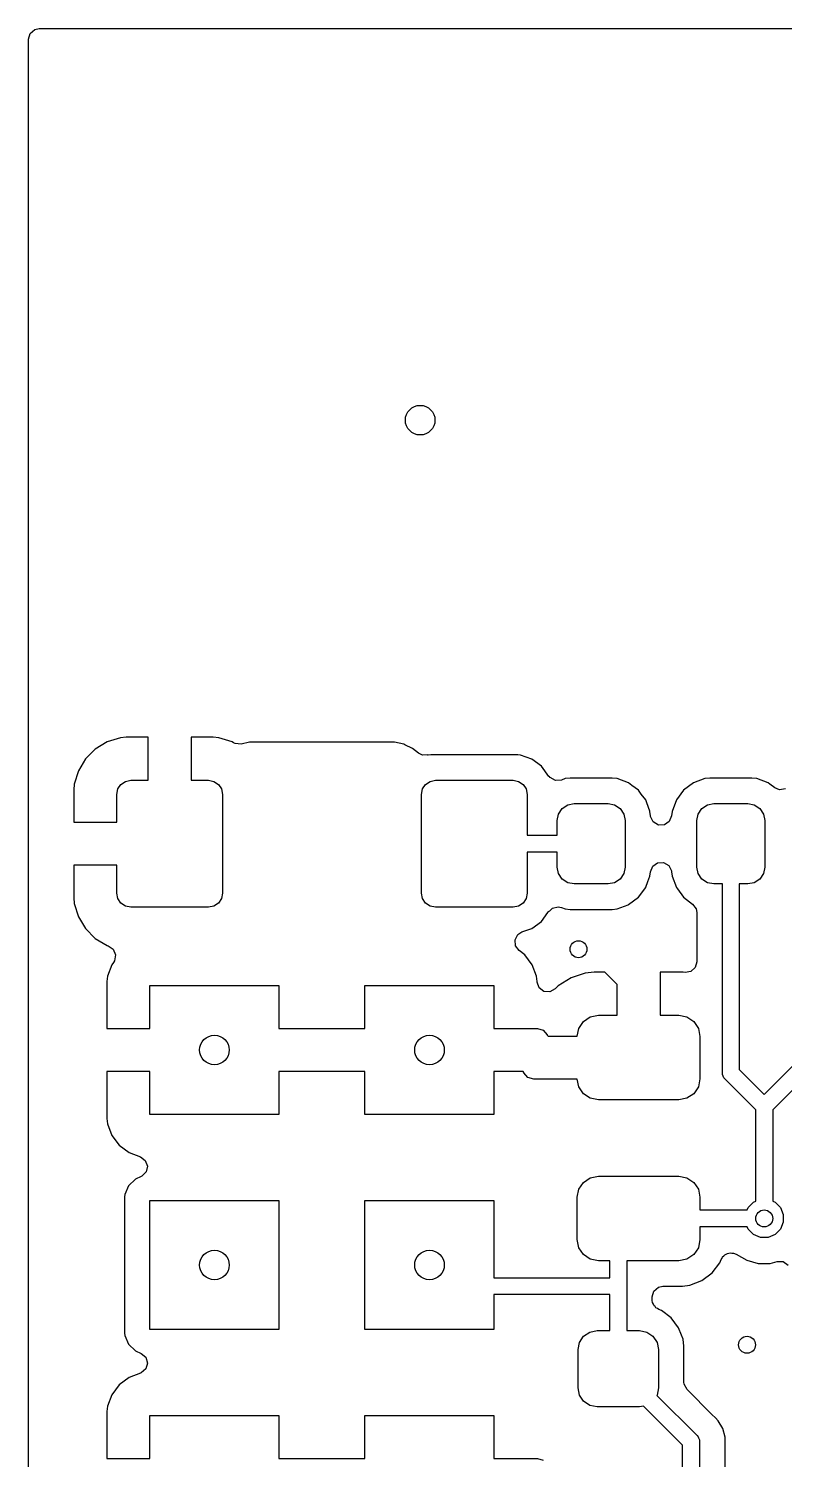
# Model space of a CAD drawing. Extents: x 0.22 to 1.78, y 0.22 to 1.38.
# Drawn here: x 0.218 to 0.569, y 0.717 to 1.382 of the extents above; entities that cross this region are included whole.
import ezdxf

# ---------------------------------------------------------------- set-up
doc = ezdxf.new("R2010")
doc.units = 0
doc.header["$MEASUREMENT"] = 0
doc.layers.add('BLACK', color=7, linetype='CONTINUOUS')

msp = doc.modelspace()

# ---------------------------------------------------------------- linework, layer by layer
at = {"layer": 'BLACK', "linetype": 'CONTINUOUS'}
for p, q in [((0.21789, 1.37715), (0.21868, 1.37983)), ((0.21868, 1.37983), (0.22079, 1.38166)), ((0.22079, 1.38166), (0.22285, 1.38211)), ((0.22285, 1.38211), (1.77715, 1.38211)), ((0.21789, 1.02811), (0.21789, 1.37715)), ((0.2606, 1.05228), (0.25444, 1.05037)), ((0.26327, 1.05253), (0.2606, 1.05228)), ((0.27346, 1.05253), (0.26327, 1.05253)), ((0.27346, 1.03253), (0.27346, 1.05253)), ((0.30366, 1.05253), (0.29346, 1.05253)), ((0.29346, 1.05253), (0.29346, 1.03253)), ((0.30633, 1.05228), (0.30366, 1.05253)), ((0.31249, 1.05037), (0.30633, 1.05228)), ((0.24892, 1.04703), (0.24436, 1.04247)), ((0.25444, 1.05037), (0.24892, 1.04703)), ((0.24892, 1.04703), (0.24892, 1.04703)), ((0.31312, 1.04998), (0.31249, 1.05037)), ((0.314, 1.04956), (0.31312, 1.04998)), ((0.31679, 1.04939), (0.314, 1.04956)), ((0.32061, 1.05026), (0.31679, 1.04939)), ((0.32283, 1.05026), (0.32061, 1.05026)), ((0.32061, 1.05026), (0.32061, 1.05026)), ((0.3244, 1.05026), (0.32283, 1.05026)), ((0.3874, 1.05026), (0.3244, 1.05026)), ((0.38805, 1.05026), (0.3874, 1.05026)), ((0.39021, 1.04977), (0.38805, 1.05026)), ((0.38805, 1.05026), (0.38805, 1.05026)), ((0.39238, 1.04928), (0.39021, 1.04977)), ((0.39282, 1.04906), (0.39238, 1.04928)), ((0.39638, 1.04735), (0.39282, 1.04906)), ((0.39785, 1.04618), (0.39638, 1.04735)), ((0.39638, 1.04735), (0.39638, 1.04735)), ((0.39638, 1.04735), (0.39638, 1.04735)), ((0.39638, 1.04735), (0.39638, 1.04735)), ((0.39917, 1.04512), (0.39785, 1.04618)), ((0.40111, 1.04417), (0.39917, 1.04512)), ((0.24436, 1.04247), (0.24102, 1.03695)), ((0.24436, 1.04247), (0.24436, 1.04247)), ((0.40338, 1.04429), (0.40111, 1.04417)), ((0.4034, 1.04418), (0.40338, 1.04429)), ((0.40369, 1.04424), (0.4034, 1.04418)), ((0.40494, 1.04436), (0.40369, 1.04424)), ((0.44546, 1.04436), (0.40494, 1.04436)), ((0.40494, 1.04436), (0.40494, 1.04436)), ((0.4467, 1.04424), (0.44546, 1.04436)), ((0.44546, 1.04436), (0.44546, 1.04436)), ((0.45193, 1.04241), (0.4467, 1.04424)), ((0.4467, 1.04424), (0.4467, 1.04424)), ((0.45639, 1.03912), (0.45193, 1.04241)), ((0.45193, 1.04241), (0.45193, 1.04241)), ((0.45991, 1.03436), (0.45639, 1.03912)), ((0.24102, 1.03695), (0.2391, 1.03079)), ((0.26078, 1.03061), (0.26291, 1.03203)), ((0.26291, 1.03203), (0.26542, 1.03253)), ((0.26542, 1.03253), (0.27346, 1.03253)), ((0.29346, 1.03253), (0.30151, 1.03253)), ((0.30151, 1.03253), (0.30402, 1.03203)), ((0.30402, 1.03203), (0.30615, 1.03061)), ((0.40251, 1.03061), (0.40464, 1.03203)), ((0.40464, 1.03203), (0.40715, 1.03253)), ((0.40715, 1.03253), (0.44324, 1.03253)), ((0.44324, 1.03253), (0.44575, 1.03203)), ((0.44575, 1.03203), (0.44788, 1.03061)), ((0.45995, 1.03439), (0.45991, 1.03436)), ((0.46041, 1.03376), (0.45995, 1.03439)), ((0.46286, 1.03242), (0.46041, 1.03376)), ((0.46565, 1.03262), (0.46286, 1.03242)), ((0.46741, 1.03328), (0.46565, 1.03262)), ((0.46976, 1.03353), (0.46741, 1.03328)), ((0.48928, 1.03353), (0.46976, 1.03353)), ((0.46976, 1.03353), (0.46976, 1.03353)), ((0.49163, 1.03328), (0.48928, 1.03353)), ((0.49693, 1.0313), (0.49163, 1.03328)), ((0.49163, 1.03328), (0.49163, 1.03328)), ((0.53237, 1.03328), (0.52707, 1.0313)), ((0.53472, 1.03353), (0.53237, 1.03328)), ((0.53237, 1.03328), (0.53237, 1.03328)), ((0.55424, 1.03353), (0.53472, 1.03353)), ((0.53472, 1.03353), (0.53472, 1.03353)), ((0.55659, 1.03328), (0.55424, 1.03353)), ((0.56189, 1.0313), (0.55659, 1.03328)), ((0.55659, 1.03328), (0.55659, 1.03328)), ((0.21789, 0.51695), (0.21789, 1.02811)), ((0.2391, 1.03079), (0.23886, 1.02811)), ((0.23886, 1.02811), (0.23886, 1.013)), ((0.25886, 1.02597), (0.25936, 1.02848)), ((0.25886, 1.013), (0.25886, 1.02597)), ((0.25936, 1.02848), (0.26078, 1.03061)), ((0.30615, 1.03061), (0.30757, 1.02848)), ((0.30757, 1.02848), (0.30807, 1.02597)), ((0.30807, 1.02597), (0.30807, 0.98003)), ((0.40059, 1.02597), (0.40109, 1.02848)), ((0.40059, 0.98003), (0.40059, 1.02597)), ((0.40109, 1.02848), (0.40251, 1.03061)), ((0.44788, 1.03061), (0.4493, 1.02848)), ((0.4493, 1.02848), (0.4498, 1.02597)), ((0.4498, 1.02597), (0.4498, 1.00694)), ((0.49844, 1.03017), (0.49693, 1.0313)), ((0.49693, 1.0313), (0.49693, 1.0313)), ((0.49693, 1.0313), (0.49693, 1.0313)), ((0.50147, 1.0279), (0.49844, 1.03017)), ((0.50283, 1.02609), (0.50147, 1.0279)), ((0.50487, 1.02337), (0.50283, 1.02609)), ((0.52253, 1.0279), (0.51913, 1.02337)), ((0.52707, 1.0313), (0.52253, 1.0279)), ((0.52707, 1.0313), (0.52707, 1.0313)), ((0.56258, 1.03079), (0.56189, 1.0313)), ((0.56189, 1.0313), (0.56189, 1.0313)), ((0.56189, 1.0313), (0.56189, 1.0313)), ((0.56488, 1.02906), (0.56258, 1.03079)), ((0.56715, 1.02812), (0.56488, 1.02906)), ((0.56992, 1.02852), (0.56715, 1.02812)), ((0.46437, 1.01684), (0.46608, 1.01939)), ((0.46608, 1.01939), (0.46863, 1.0211)), ((0.46863, 1.0211), (0.47165, 1.0217)), ((0.47165, 1.0217), (0.48739, 1.0217)), ((0.48739, 1.0217), (0.49041, 1.0211)), ((0.49041, 1.0211), (0.49296, 1.01939)), ((0.49296, 1.01939), (0.49467, 1.01684)), ((0.50534, 1.02211), (0.50487, 1.02337)), ((0.50487, 1.02337), (0.50487, 1.02337)), ((0.50487, 1.02337), (0.50487, 1.02337)), ((0.5068, 1.01819), (0.50534, 1.02211)), ((0.50685, 1.01806), (0.5068, 1.01819)), ((0.51913, 1.02337), (0.51715, 1.01806)), ((0.51913, 1.02337), (0.51913, 1.02337)), ((0.52933, 1.01684), (0.53104, 1.01939)), ((0.53104, 1.01939), (0.53359, 1.0211)), ((0.53359, 1.0211), (0.53661, 1.0217)), ((0.53661, 1.0217), (0.55235, 1.0217)), ((0.55235, 1.0217), (0.55537, 1.0211)), ((0.55537, 1.0211), (0.55792, 1.01939)), ((0.55792, 1.01939), (0.55963, 1.01684)), ((0.23886, 1.013), (0.25886, 1.013)), ((0.46377, 1.01383), (0.46437, 1.01684)), ((0.46377, 1.00694), (0.46377, 1.01383)), ((0.49467, 1.01684), (0.49527, 1.01383)), ((0.49527, 1.01383), (0.49527, 0.99217)), ((0.50707, 1.016), (0.50685, 1.01806)), ((0.50685, 1.01806), (0.50685, 1.01806)), ((0.50712, 1.01565), (0.50707, 1.016)), ((0.50837, 1.01315), (0.50712, 1.01565)), ((0.51077, 1.01172), (0.50837, 1.01315)), ((0.51357, 1.01182), (0.51077, 1.01172)), ((0.51586, 1.01341), (0.51357, 1.01182)), ((0.51693, 1.016), (0.51586, 1.01341)), ((0.51715, 1.01806), (0.51693, 1.016)), ((0.52873, 1.01383), (0.52933, 1.01684)), ((0.52873, 0.99217), (0.52873, 1.01383)), ((0.55963, 1.01684), (0.56023, 1.01383)), ((0.56023, 1.01383), (0.56023, 0.99217)), ((0.4498, 1.00694), (0.46377, 1.00694)), ((0.46377, 0.99906), (0.4498, 0.99906)), ((0.4498, 0.99906), (0.4498, 0.98003)), ((0.46377, 0.99217), (0.46377, 0.99906)), ((0.25886, 0.993), (0.23886, 0.993)), ((0.23886, 0.993), (0.23886, 0.97789)), ((0.25886, 0.98003), (0.25886, 0.993)), ((0.46437, 0.98916), (0.46377, 0.99217)), ((0.49527, 0.99217), (0.49467, 0.98916)), ((0.50707, 0.99), (0.50814, 0.99259)), ((0.50814, 0.99259), (0.51043, 0.99418)), ((0.51043, 0.99418), (0.51323, 0.99428)), ((0.51323, 0.99428), (0.51563, 0.99285)), ((0.51563, 0.99285), (0.51688, 0.99035)), ((0.52933, 0.98916), (0.52873, 0.99217)), ((0.56023, 0.99217), (0.55963, 0.98916)), ((0.46608, 0.98661), (0.46437, 0.98916)), ((0.46863, 0.9849), (0.46608, 0.98661)), ((0.47165, 0.9843), (0.46863, 0.9849)), ((0.49041, 0.9849), (0.48739, 0.9843)), ((0.49296, 0.98661), (0.49041, 0.9849)), ((0.49467, 0.98916), (0.49296, 0.98661)), ((0.50491, 0.98274), (0.5059, 0.98541)), ((0.5059, 0.98541), (0.50685, 0.98794)), ((0.50685, 0.98794), (0.50707, 0.99)), ((0.51688, 0.99035), (0.51693, 0.99)), ((0.51693, 0.99), (0.51715, 0.98794)), ((0.51715, 0.98794), (0.51913, 0.98263)), ((0.53104, 0.98661), (0.52933, 0.98916)), ((0.53359, 0.9849), (0.53104, 0.98661)), ((0.53661, 0.9843), (0.53359, 0.9849)), ((0.55537, 0.9849), (0.55235, 0.9843)), ((0.55792, 0.98661), (0.55537, 0.9849)), ((0.55963, 0.98916), (0.55792, 0.98661)), ((0.25936, 0.97752), (0.25886, 0.98003)), ((0.30807, 0.98003), (0.30757, 0.97752)), ((0.40109, 0.97752), (0.40059, 0.98003)), ((0.4498, 0.98003), (0.4493, 0.97752)), ((0.48739, 0.9843), (0.47165, 0.9843)), ((0.50147, 0.9781), (0.50487, 0.98263)), ((0.50487, 0.98263), (0.50491, 0.98274)), ((0.51913, 0.98263), (0.51913, 0.98263)), ((0.51913, 0.98263), (0.51913, 0.98263)), ((0.51913, 0.98263), (0.5196, 0.98201)), ((0.5196, 0.98201), (0.52253, 0.9781)), ((0.54054, 0.9843), (0.53661, 0.9843)), ((0.54054, 0.89639), (0.54054, 0.9843)), ((0.55235, 0.9843), (0.54842, 0.9843)), ((0.54842, 0.9843), (0.54842, 0.89802)), ((0.23886, 0.97789), (0.2391, 0.97521)), ((0.2391, 0.97521), (0.24102, 0.96905)), ((0.26078, 0.97539), (0.25936, 0.97752)), ((0.26291, 0.97397), (0.26078, 0.97539)), ((0.26542, 0.97347), (0.26291, 0.97397)), ((0.30151, 0.97347), (0.26542, 0.97347)), ((0.30402, 0.97397), (0.30151, 0.97347)), ((0.30615, 0.97539), (0.30402, 0.97397)), ((0.30757, 0.97752), (0.30615, 0.97539)), ((0.40251, 0.97539), (0.40109, 0.97752)), ((0.40464, 0.97397), (0.40251, 0.97539)), ((0.40715, 0.97347), (0.40464, 0.97397)), ((0.44324, 0.97347), (0.40715, 0.97347)), ((0.44575, 0.97397), (0.44324, 0.97347)), ((0.44788, 0.97539), (0.44575, 0.97397)), ((0.4493, 0.97752), (0.44788, 0.97539)), ((0.45942, 0.97098), (0.45991, 0.97164)), ((0.45991, 0.97164), (0.46002, 0.97156)), ((0.46002, 0.97156), (0.46148, 0.97305)), ((0.46148, 0.97305), (0.4642, 0.97368)), ((0.4642, 0.97368), (0.46565, 0.97338)), ((0.46565, 0.97338), (0.46741, 0.97272)), ((0.46741, 0.97272), (0.46976, 0.97247)), ((0.46976, 0.97247), (0.48928, 0.97247)), ((0.48928, 0.97247), (0.49163, 0.97272)), ((0.49163, 0.97272), (0.49674, 0.97463)), ((0.49674, 0.97463), (0.49693, 0.9747)), ((0.49693, 0.9747), (0.50147, 0.9781)), ((0.49693, 0.9747), (0.49693, 0.9747)), ((0.49693, 0.9747), (0.49693, 0.9747)), ((0.52253, 0.9781), (0.52672, 0.97496)), ((0.52672, 0.97496), (0.5284, 0.97272)), ((0.5284, 0.97272), (0.52871, 0.97098)), ((0.24102, 0.96905), (0.24436, 0.96353)), ((0.45193, 0.96359), (0.45639, 0.96688)), ((0.45639, 0.96688), (0.45942, 0.97098)), ((0.52871, 0.97098), (0.52871, 0.94806)), ((0.24436, 0.96353), (0.24436, 0.96353)), ((0.24436, 0.96353), (0.24892, 0.95897)), ((0.24892, 0.95897), (0.24892, 0.95897)), ((0.24892, 0.95897), (0.25444, 0.95563)), ((0.44413, 0.95835), (0.44547, 0.96081)), ((0.44433, 0.95557), (0.44413, 0.95835)), ((0.44547, 0.96081), (0.44734, 0.96198)), ((0.44734, 0.96198), (0.45193, 0.96359)), ((0.25444, 0.95563), (0.25444, 0.95563)), ((0.25444, 0.95563), (0.25487, 0.9555)), ((0.25487, 0.9555), (0.25719, 0.95395)), ((0.25719, 0.95395), (0.25831, 0.95139)), ((0.44601, 0.95333), (0.44433, 0.95557)), ((0.44862, 0.95137), (0.44601, 0.95333)), ((0.2566, 0.94677), (0.25459, 0.94138)), ((0.25736, 0.94779), (0.2566, 0.94677)), ((0.2566, 0.94677), (0.2566, 0.94677)), ((0.25787, 0.94863), (0.25736, 0.94779)), ((0.25831, 0.95139), (0.25787, 0.94863)), ((0.45206, 0.94677), (0.44862, 0.95137)), ((0.45407, 0.94138), (0.45206, 0.94677)), ((0.45206, 0.94677), (0.45206, 0.94677)), ((0.52793, 0.94538), (0.52581, 0.94355)), ((0.52871, 0.94806), (0.52793, 0.94538)), ((0.25459, 0.94138), (0.25433, 0.939)), ((0.25433, 0.939), (0.25433, 0.91709)), ((0.45433, 0.939), (0.45407, 0.94138)), ((0.45433, 0.93895), (0.45433, 0.939)), ((0.45434, 0.93867), (0.45433, 0.93895)), ((0.45532, 0.93605), (0.45434, 0.93867)), ((0.47018, 0.94062), (0.46424, 0.93695)), ((0.4768, 0.94281), (0.47018, 0.94062)), ((0.48089, 0.94323), (0.4768, 0.94281)), ((0.4768, 0.94281), (0.4768, 0.94281)), ((0.48585, 0.94323), (0.48089, 0.94323)), ((0.49157, 0.9375), (0.48585, 0.94323)), ((0.52226, 0.94323), (0.51157, 0.94323)), ((0.51157, 0.94323), (0.51157, 0.92323)), ((0.52325, 0.94313), (0.52226, 0.94323)), ((0.52581, 0.94355), (0.52325, 0.94313)), ((0.27433, 0.91709), (0.27433, 0.93709)), ((0.27433, 0.93709), (0.33433, 0.93709)), ((0.33433, 0.93709), (0.33433, 0.91709)), ((0.37433, 0.91709), (0.37433, 0.93709)), ((0.37433, 0.93709), (0.43433, 0.93709)), ((0.43433, 0.93709), (0.43433, 0.91709)), ((0.45756, 0.93437), (0.45532, 0.93605)), ((0.46035, 0.93417), (0.45756, 0.93437)), ((0.4628, 0.93551), (0.46035, 0.93417)), ((0.46424, 0.93695), (0.4628, 0.93551)), ((0.46424, 0.93695), (0.46424, 0.93695)), ((0.49157, 0.92323), (0.49157, 0.9375)), ((0.47378, 0.91715), (0.47591, 0.92035)), ((0.47591, 0.92035), (0.47911, 0.92248)), ((0.47911, 0.92248), (0.48287, 0.92323)), ((0.48287, 0.92323), (0.49157, 0.92323)), ((0.51157, 0.92323), (0.52028, 0.92323)), ((0.52028, 0.92323), (0.52404, 0.92248)), ((0.52404, 0.92248), (0.52724, 0.92035)), ((0.52724, 0.92035), (0.52937, 0.91715)), ((0.25433, 0.91709), (0.27433, 0.91709)), ((0.33433, 0.91709), (0.37433, 0.91709)), ((0.43433, 0.91709), (0.45457, 0.91709)), ((0.45457, 0.91709), (0.45725, 0.9163)), ((0.45725, 0.9163), (0.45908, 0.91419)), ((0.45908, 0.91419), (0.45913, 0.91394)), ((0.45913, 0.91394), (0.45953, 0.91354)), ((0.45953, 0.91354), (0.47306, 0.91354)), ((0.47306, 0.91354), (0.47378, 0.91715)), ((0.52937, 0.91715), (0.53012, 0.91339)), ((0.53012, 0.91339), (0.53012, 0.8937)), ((0.56, 0.88643), (0.57596, 0.90239)), ((0.27433, 0.89709), (0.25433, 0.89709)), ((0.25433, 0.89709), (0.25433, 0.87517)), ((0.27433, 0.87709), (0.27433, 0.89709)), ((0.37433, 0.89709), (0.33433, 0.89709)), ((0.33433, 0.89709), (0.33433, 0.87709)), ((0.37433, 0.87709), (0.37433, 0.89709)), ((0.44783, 0.89709), (0.43433, 0.89709)), ((0.43433, 0.89709), (0.43433, 0.87709)), ((0.44823, 0.89669), (0.44783, 0.89709)), ((0.44828, 0.89644), (0.44823, 0.89669)), ((0.45011, 0.89433), (0.44828, 0.89644)), ((0.4528, 0.89354), (0.45011, 0.89433)), ((0.47306, 0.89354), (0.4528, 0.89354)), ((0.47378, 0.88993), (0.47306, 0.89354)), ((0.53012, 0.8937), (0.52937, 0.88993)), ((0.54062, 0.89562), (0.54054, 0.89639)), ((0.54121, 0.8942), (0.54062, 0.89562)), ((0.5417, 0.8936), (0.54121, 0.8942)), ((0.55606, 0.87924), (0.5417, 0.8936)), ((0.54842, 0.89802), (0.56, 0.88643)), ((0.58037, 0.89567), (0.56394, 0.87924)), ((0.47591, 0.88674), (0.47378, 0.88993)), ((0.47911, 0.88461), (0.47591, 0.88674)), ((0.52724, 0.88674), (0.52404, 0.88461)), ((0.52937, 0.88993), (0.52724, 0.88674)), ((0.48287, 0.88386), (0.47911, 0.88461)), ((0.52028, 0.88386), (0.48287, 0.88386)), ((0.52404, 0.88461), (0.52028, 0.88386)), ((0.55606, 0.83672), (0.55606, 0.87924)), ((0.56394, 0.87924), (0.56394, 0.83672)), ((0.25433, 0.87517), (0.25459, 0.87279)), ((0.25459, 0.87279), (0.2566, 0.8674)), ((0.33433, 0.87709), (0.27433, 0.87709)), ((0.43433, 0.87709), (0.37433, 0.87709)), ((0.2566, 0.8674), (0.2566, 0.8674)), ((0.2566, 0.8674), (0.26004, 0.8628)), ((0.26004, 0.8628), (0.26465, 0.85935)), ((0.26465, 0.85935), (0.26993, 0.85738)), ((0.26993, 0.85738), (0.27217, 0.85571)), ((0.27217, 0.85571), (0.27315, 0.85309)), ((0.27315, 0.85309), (0.27255, 0.85036)), ((0.26753, 0.84702), (0.2644, 0.84389)), ((0.2702, 0.8482), (0.26753, 0.84702)), ((0.27057, 0.84838), (0.2702, 0.8482)), ((0.27255, 0.85036), (0.27057, 0.84838)), ((0.47378, 0.84235), (0.47591, 0.84554)), ((0.47591, 0.84554), (0.47911, 0.84768)), ((0.47911, 0.84768), (0.48287, 0.84843)), ((0.48287, 0.84843), (0.52028, 0.84843)), ((0.52028, 0.84843), (0.52404, 0.84768)), ((0.52404, 0.84768), (0.52724, 0.84554)), ((0.52724, 0.84554), (0.52937, 0.84235)), ((0.26261, 0.83984), (0.2625, 0.83885)), ((0.2625, 0.83885), (0.2625, 0.77532)), ((0.2644, 0.84389), (0.26261, 0.83984)), ((0.2644, 0.84389), (0.2644, 0.84389)), ((0.47303, 0.83858), (0.47378, 0.84235)), ((0.47303, 0.8189), (0.47303, 0.83858)), ((0.52937, 0.84235), (0.53012, 0.83858)), ((0.53012, 0.83858), (0.53012, 0.83268)), ((0.27433, 0.77709), (0.27433, 0.83709)), ((0.27433, 0.83709), (0.33433, 0.83709)), ((0.33433, 0.83709), (0.33433, 0.77709)), ((0.37433, 0.77709), (0.37433, 0.83709)), ((0.37433, 0.83709), (0.43433, 0.83709)), ((0.43433, 0.83709), (0.43433, 0.80118)), ((0.53012, 0.83268), (0.55202, 0.83268)), ((0.55202, 0.83268), (0.55247, 0.83377)), ((0.55247, 0.83377), (0.55497, 0.83627)), ((0.55497, 0.83627), (0.55606, 0.83672)), ((0.56394, 0.83672), (0.56503, 0.83627)), ((0.56503, 0.83627), (0.56753, 0.83377)), ((0.56753, 0.83377), (0.56888, 0.83051)), ((0.56888, 0.82697), (0.56753, 0.82371)), ((0.56888, 0.83051), (0.56888, 0.82697)), ((0.47378, 0.81513), (0.47303, 0.8189)), ((0.53012, 0.8189), (0.52937, 0.81513)), ((0.55202, 0.8248), (0.53012, 0.8248)), ((0.53012, 0.8248), (0.53012, 0.8189)), ((0.55247, 0.82371), (0.55202, 0.8248)), ((0.55497, 0.82121), (0.55247, 0.82371)), ((0.55823, 0.81986), (0.55497, 0.82121)), ((0.56177, 0.81986), (0.55823, 0.81986)), ((0.56503, 0.82121), (0.56177, 0.81986)), ((0.56753, 0.82371), (0.56503, 0.82121)), ((0.47591, 0.81194), (0.47378, 0.81513)), ((0.47911, 0.8098), (0.47591, 0.81194)), ((0.52724, 0.81194), (0.52404, 0.8098)), ((0.52937, 0.81513), (0.52724, 0.81194)), ((0.54121, 0.8113), (0.54164, 0.81185)), ((0.54164, 0.81185), (0.54232, 0.81209)), ((0.54232, 0.81209), (0.54292, 0.81251)), ((0.54292, 0.81251), (0.54362, 0.81254)), ((0.54362, 0.81254), (0.54428, 0.81278)), ((0.54428, 0.81278), (0.54498, 0.81261)), ((0.54498, 0.81261), (0.54571, 0.81264)), ((0.54571, 0.81264), (0.54697, 0.81214)), ((0.54697, 0.81214), (0.547, 0.81213)), ((0.547, 0.81213), (0.54702, 0.81212)), ((0.54702, 0.81212), (0.55194, 0.80928)), ((0.48287, 0.80906), (0.47911, 0.8098)), ((0.48819, 0.80906), (0.48287, 0.80906)), ((0.48819, 0.80118), (0.48819, 0.80906)), ((0.52028, 0.80906), (0.49606, 0.80906)), ((0.49606, 0.80906), (0.49606, 0.79724)), ((0.52404, 0.8098), (0.52028, 0.80906)), ((0.53574, 0.80343), (0.53934, 0.80818)), ((0.53934, 0.80818), (0.53992, 0.80964)), ((0.53992, 0.80964), (0.54037, 0.81021)), ((0.54037, 0.81021), (0.54064, 0.81089)), ((0.54064, 0.81089), (0.54121, 0.8113)), ((0.55194, 0.80928), (0.55194, 0.80928)), ((0.55194, 0.80928), (0.55194, 0.80928)), ((0.55194, 0.80928), (0.55725, 0.80785)), ((0.55725, 0.80785), (0.55725, 0.80785)), ((0.55725, 0.80785), (0.56275, 0.80785)), ((0.56275, 0.80785), (0.56599, 0.80872)), ((0.56275, 0.80785), (0.56275, 0.80785)), ((0.56599, 0.80872), (0.56878, 0.80866)), ((0.56878, 0.80866), (0.5711, 0.80709)), ((0.43433, 0.80118), (0.48819, 0.80118)), ((0.52546, 0.79764), (0.531, 0.79983)), ((0.531, 0.79983), (0.53574, 0.80343)), ((0.48819, 0.79331), (0.43433, 0.79331)), ((0.43433, 0.79331), (0.43433, 0.77709)), ((0.48819, 0.77657), (0.48819, 0.79331)), ((0.49606, 0.79724), (0.49606, 0.77657)), ((0.50789, 0.79226), (0.50868, 0.79495)), ((0.50789, 0.791), (0.50789, 0.79226)), ((0.50868, 0.79495), (0.51079, 0.79678)), ((0.51079, 0.79678), (0.51285, 0.79722)), ((0.51285, 0.79722), (0.52197, 0.79722)), ((0.52197, 0.79722), (0.52546, 0.79764)), ((0.52197, 0.79722), (0.52197, 0.79722)), ((0.5079, 0.79073), (0.50789, 0.791)), ((0.50795, 0.79059), (0.5079, 0.79073)), ((0.50809, 0.7896), (0.50795, 0.79059)), ((0.50855, 0.78889), (0.50809, 0.7896)), ((0.50883, 0.7881), (0.50855, 0.78889)), ((0.50929, 0.78774), (0.50883, 0.7881)), ((0.50961, 0.78725), (0.50929, 0.78774)), ((0.51037, 0.7869), (0.50961, 0.78725)), ((0.51103, 0.78638), (0.51037, 0.7869)), ((0.5122, 0.78592), (0.51103, 0.78638)), ((0.51674, 0.78248), (0.5122, 0.78592)), ((0.5122, 0.78592), (0.5122, 0.78592)), ((0.5122, 0.78592), (0.5122, 0.78592)), ((0.52017, 0.77795), (0.51674, 0.78248)), ((0.2625, 0.77532), (0.2625, 0.77532)), ((0.2625, 0.77532), (0.26261, 0.77433)), ((0.26261, 0.77433), (0.26261, 0.77433)), ((0.26261, 0.77433), (0.2644, 0.77028)), ((0.33433, 0.77709), (0.27433, 0.77709)), ((0.43433, 0.77709), (0.37433, 0.77709)), ((0.4741, 0.77111), (0.47602, 0.77398)), ((0.47602, 0.77398), (0.47889, 0.7759)), ((0.47889, 0.7759), (0.48228, 0.77657)), ((0.48228, 0.77657), (0.48819, 0.77657)), ((0.49606, 0.77657), (0.50197, 0.77657)), ((0.50197, 0.77657), (0.50536, 0.7759)), ((0.50536, 0.7759), (0.50823, 0.77398)), ((0.50823, 0.77398), (0.51015, 0.77111)), ((0.52153, 0.77452), (0.52017, 0.77795)), ((0.52017, 0.77795), (0.52017, 0.77795)), ((0.52226, 0.77266), (0.52153, 0.77452)), ((0.52266, 0.76934), (0.52226, 0.77266)), ((0.2644, 0.77028), (0.26753, 0.76716)), ((0.26753, 0.76716), (0.26753, 0.76716)), ((0.26753, 0.76716), (0.26753, 0.76716)), ((0.26753, 0.76716), (0.2702, 0.76598)), ((0.2702, 0.76598), (0.27234, 0.76417)), ((0.47343, 0.76772), (0.4741, 0.77111)), ((0.47343, 0.75), (0.47343, 0.76772)), ((0.51015, 0.77111), (0.51083, 0.76772)), ((0.51083, 0.76772), (0.51083, 0.75)), ((0.52266, 0.75268), (0.52266, 0.76934)), ((0.52266, 0.76934), (0.52266, 0.76934)), ((0.2724, 0.75881), (0.27031, 0.75695)), ((0.27234, 0.76417), (0.27316, 0.7615)), ((0.27316, 0.7615), (0.2724, 0.75881)), ((0.26465, 0.75482), (0.26004, 0.75137)), ((0.26993, 0.75679), (0.26465, 0.75482)), ((0.27031, 0.75695), (0.26993, 0.75679)), ((0.52277, 0.75163), (0.52266, 0.75268)), ((0.2566, 0.74677), (0.25459, 0.74138)), ((0.26004, 0.75137), (0.2566, 0.74677)), ((0.2566, 0.74677), (0.2566, 0.74677)), ((0.4741, 0.74661), (0.47343, 0.75)), ((0.47602, 0.74374), (0.4741, 0.74661)), ((0.51015, 0.74661), (0.51007, 0.74648)), ((0.51007, 0.74648), (0.52878, 0.72777)), ((0.51083, 0.75), (0.51015, 0.74661)), ((0.52411, 0.74917), (0.52277, 0.75163)), ((0.53568, 0.7376), (0.52411, 0.74917)), ((0.25459, 0.74138), (0.25433, 0.739)), ((0.25433, 0.739), (0.25433, 0.71709)), ((0.47889, 0.74182), (0.47602, 0.74374)), ((0.48228, 0.74114), (0.47889, 0.74182)), ((0.50197, 0.74114), (0.48228, 0.74114)), ((0.50389, 0.74152), (0.50197, 0.74114)), ((0.52206, 0.72335), (0.50389, 0.74152)), ((0.27433, 0.71709), (0.27433, 0.73709)), ((0.27433, 0.73709), (0.33433, 0.73709)), ((0.33433, 0.73709), (0.33433, 0.71709)), ((0.37433, 0.71709), (0.37433, 0.73709)), ((0.37433, 0.73709), (0.43433, 0.73709)), ((0.43433, 0.73709), (0.43433, 0.71709)), ((0.53728, 0.736), (0.53568, 0.7376)), ((0.53862, 0.73467), (0.53728, 0.736)), ((0.54069, 0.73107), (0.53862, 0.73467)), ((0.53862, 0.73467), (0.53862, 0.73467)), ((0.52878, 0.72777), (0.52927, 0.72717)), ((0.52927, 0.72717), (0.52945, 0.72676)), ((0.52945, 0.72676), (0.52986, 0.72575)), ((0.52986, 0.72575), (0.52994, 0.72498)), ((0.54177, 0.72706), (0.54069, 0.73107)), ((0.54069, 0.73107), (0.54069, 0.73107)), ((0.54069, 0.73107), (0.54069, 0.73107)), ((0.54177, 0.64513), (0.54177, 0.72706)), ((0.54177, 0.72706), (0.54177, 0.72706)), ((0.52206, 0.63407), (0.52206, 0.72335)), ((0.52994, 0.72498), (0.52994, 0.63244)), ((0.25433, 0.71709), (0.27433, 0.71709)), ((0.33433, 0.71709), (0.37433, 0.71709)), ((0.43433, 0.71709), (0.45457, 0.71709)), ((0.45457, 0.71709), (0.45725, 0.7163))]:
    msp.add_line(p, q, dxfattribs=at)
at = {"layer": 'BLACK'}
for centre, radius in [((0.4, 1.2), 0.00689), ((0.47362, 0.95394), 0.00394), ((0.30433, 0.90709), 0.00689), ((0.40433, 0.90709), 0.00689), ((0.56, 0.82874), 0.00394), ((0.30433, 0.80709), 0.00689), ((0.40433, 0.80709), 0.00689), ((0.552, 0.77), 0.00394)]:
    msp.add_circle(centre, radius, dxfattribs=at)
at = {"layer": 'WHITE'}
for centre, radius in [((0.4, 1.2), 0.00689), ((0.47362, 0.95394), 0.00394), ((0.30433, 0.90709), 0.00689), ((0.40433, 0.90709), 0.00689), ((0.56, 0.82874), 0.00394), ((0.30433, 0.80709), 0.00689), ((0.40433, 0.80709), 0.00689), ((0.552, 0.77), 0.00394)]:
    msp.add_circle(centre, radius, dxfattribs=at)

doc.saveas('drawing.dxf')
